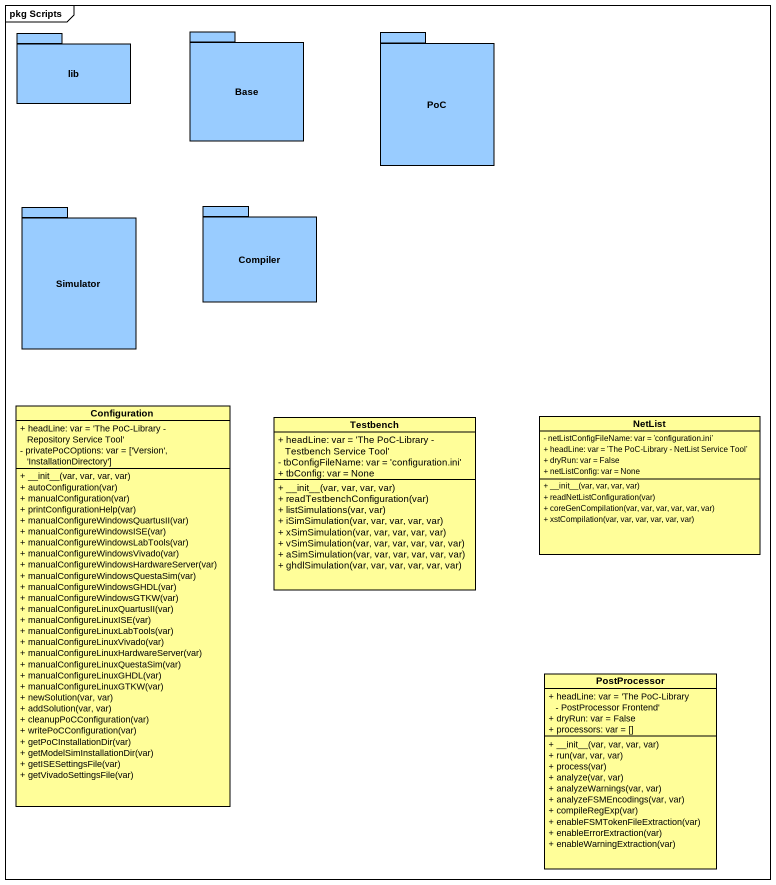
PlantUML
@startuml
mainframe pkg Scripts
hide circle
hide empty members
skinparam classAttributeIconSize 0
package Base #99CCFF {
}
package lib #99CCFF {
}
package PoC #99CCFF {
}
package Simulator #99CCFF {
}
package Compiler #99CCFF {
}
class Configuration #FFFE99 {
  + headLine: var = 'The PoC-Library - Repository Service Tool'
  - privatePoCOptions: var = ['Version', 'InstallationDirectory']
  + ~__init~__(var, var, var, var)
  + autoConfiguration(var)
  + manualConfiguration(var)
  + printConfigurationHelp(var)
  + manualConfigureWindowsQuartusII(var)
  + manualConfigureWindowsISE(var)
  + manualConfigureWindowsLabTools(var)
  + manualConfigureWindowsVivado(var)
  + manualConfigureWindowsHardwareServer(var)
  + manualConfigureWindowsQuestaSim(var)
  + manualConfigureWindowsGHDL(var)
  + manualConfigureWindowsGTKW(var)
  + manualConfigureLinuxQuartusII(var)
  + manualConfigureLinuxISE(var)
  + manualConfigureLinuxLabTools(var)
  + manualConfigureLinuxVivado(var)
  + manualConfigureLinuxHardwareServer(var)
  + manualConfigureLinuxQuestaSim(var)
  + manualConfigureLinuxGHDL(var)
  + manualConfigureLinuxGTKW(var)
  + newSolution(var, var)
  + addSolution(var, var)
  + cleanupPoCConfiguration(var)
  + writePoCConfiguration(var)
  + getPoCInstallationDir(var)
  + getModelSimInstallationDir(var)
  + getISESettingsFile(var)
  + getVivadoSettingsFile(var)
}
class Testbench #FFFE99 {
  + headLine: var = 'The PoC-Library - Testbench Service Tool'
  - tbConfigFileName: var = 'configuration.ini'
  + tbConfig: var = None
  + ~__init~__(var, var, var, var)
  + readTestbenchConfiguration(var)
  + listSimulations(var, var)
  + iSimSimulation(var, var, var, var, var)
  + xSimSimulation(var, var, var, var, var)
  + vSimSimulation(var, var, var, var, var, var)
  + aSimSimulation(var, var, var, var, var, var)
  + ghdlSimulation(var, var, var, var, var, var)
}
class NetList #FFFE99 {
  - netListConfigFileName: var = 'configuration.ini'
  + headLine: var = 'The PoC-Library - NetList Service Tool'
  + dryRun: var = False
  + netListConfig: var = None
  + ~__init~__(var, var, var, var)
  + readNetListConfiguration(var)
  + coreGenCompilation(var, var, var, var, var, var)
  + xstCompilation(var, var, var, var, var, var)
}
class PostProcessor #FFFE99 {
  + headLine: var = 'The PoC-Library - PostProcessor Frontend'
  + dryRun: var = False
  + processors: var = []
  + ~__init~__(var, var, var, var)
  + run(var, var, var)
  + process(var)
  + analyze(var, var)
  + analyzeWarnings(var, var)
  + analyzeFSMEncodings(var, var)
  + compileRegExp(var)
  + enableFSMTokenFileExtraction(var)
  + enableErrorExtraction(var)
  + enableWarningExtraction(var)
}
@enduml
